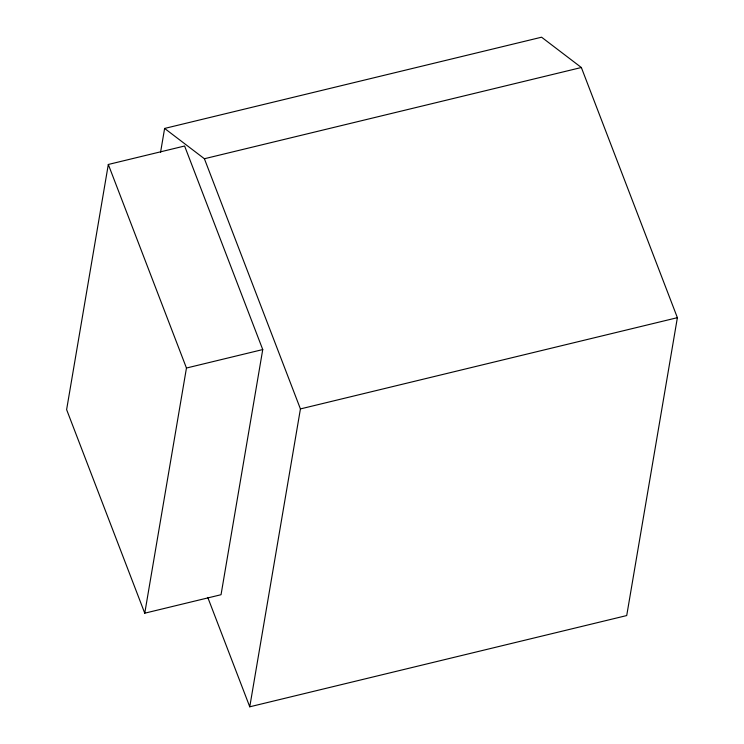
<?xml version="1.0" encoding="UTF-8"?>
<svg xmlns="http://www.w3.org/2000/svg" width="744" height="744" viewBox="0 0 744 744"><rect width="100%" height="100%" fill="white"/><g stroke="black" fill="none" stroke-linecap="round" stroke-linejoin="round"><path stroke-width="1.12" d="M108.317 164.471L66.616 409.628L144.755 613.186L221.042 594.716L262.744 349.568L184.605 146.01L108.317 164.471L186.456 368.029L144.755 613.186M160.546 152.408L164.619 128.442L541.576 37.2L581.352 67.509L677.384 317.679L626.718 615.558L249.761 706.8L207.771 597.413M249.761 706.8L300.427 408.921L204.395 158.742L164.619 128.442M204.395 158.742L581.352 67.509M186.456 368.029L262.744 349.568M300.427 408.921L677.384 317.679"/></g></svg>
